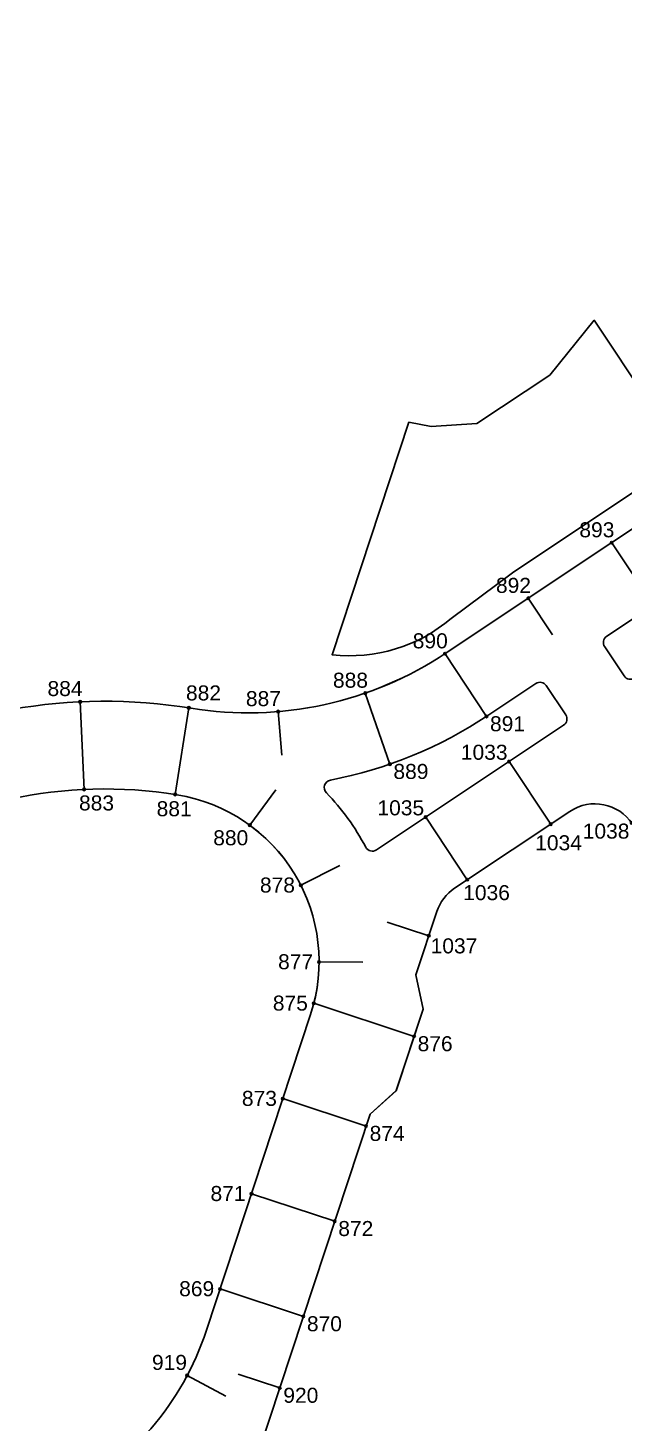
# Model space of a CAD drawing. Extents: x 154230 to 155565, y 251100 to 251882.
# Drawn here: x 154849.6 to 154968.6, y 251599.4 to 251877.9 of the extents above; entities that cross this region are included whole.
import ezdxf

# ---------------------------------------------------------------- set-up
doc = ezdxf.new("R2010")
doc.units = 0
doc.header["$LTSCALE"] = 2
doc.linetypes.add('CONTINUO', pattern=[0])
doc.layers.add('P_LOCAÇÃO MPD - 11.02.2020', color=180, linetype='CONTINUO')
doc.layers.add('Q', color=3, linetype='Continuous')
doc.styles.add('ARIAL', font='arial.ttf')
doc.styles.get("Standard").update_dxf_attribs({"font": 'arial.ttf'})

# ---------------------------------------------------------------- blocks, each defined once
blk = doc.blocks.new('SIMB_CIRCULO')
at = {"color": 0, "linetype": 'Continuous'}
blk.add_circle((0, 0), 0.5, dxfattribs=at)
at = {"color": 0}
blk.add_point((0, 0), dxfattribs=at)
for tag in ['desc:', 'cota:', 'pto:']:
    blk.add_attdef(tag, (0, 0), '', height=1)

msp = doc.modelspace()

# ---------------------------------------------------------------- linework, layer by layer
at = {"layer": 'P_LOCAÇÃO MPD - 11.02.2020'}
for p, q in [((154904.56, 251620.73), (154887.94, 251626.2)), ((154889.09, 251604.82), (154881.37, 251608.93)), ((154891.54, 251609.18), (154899.85, 251606.44))]:
    msp.add_line(p, q, dxfattribs=at)
for points in [[(154974.43, 251762.66), (154966.11, 251775.14)], [(154954.32, 251756.77), (154949.47, 251764.06)], [(154941.12, 251740.47), (154932.85, 251752.99)], [(154860, 251743.38), (154860.81, 251725.9)], [(154921.83, 251730.95), (154916.92, 251745.12)], [(154881.7, 251742.19), (154878.98, 251724.9)], [(154900.27, 251732.72), (154899.54, 251741.44)], [(154953.94, 251718.97), (154945.62, 251731.46)], [(154899.05, 251725.83), (154893.88, 251718.76)], [(154928.98, 251720.37), (154937.29, 251707.88)], [(154911.87, 251710.72), (154904.06, 251706.77)], [(154921.29, 251699.44), (154929.61, 251696.71)], [(154916.44, 251691.44), (154907.69, 251691.46)], [(154906.65, 251683.21), (154926.67, 251676.61)], [(154917.08, 251658.72), (154900.46, 251664.19)], [(154910.82, 251639.72), (154894.2, 251645.2)]]:
    msp.add_lwpolyline(points, dxfattribs=at)
at = {"layer": 'Q'}
for p, q in [((155082.47, 251834.64), (154965.12, 251756.46)), ((155082.47, 251834.64, 752.07), (154965.12, 251756.47, 752.07)), ((154964.71, 251754.39, 752.07), (154968.59, 251748.56, 752.07)), ((154964.71, 251754.38), (154968.59, 251748.56)), ((154934.75, 251706.19), (154957.76, 251721.52)), ((154934.75, 251706.19, 752.07), (154957.76, 251721.52, 752.07)), ((154927.04, 251688.91), (154931.19, 251701.52)), ((154927.04, 251688.91, 752.07), (154931.19, 251701.52, 752.07)), ((154927.04, 251688.91), (154928.46, 251682.06)), ((154927.04, 251688.91, 752.07), (154928.46, 251682.06, 752.07)), ((154928.46, 251682.06), (154923.09, 251665.77)), ((154928.46, 251682.06, 752.07), (154923.09, 251665.78, 752.07)), ((154917.87, 251661.11, 752.07), (154923.09, 251665.78, 752.07)), ((154917.87, 251661.11), (154923.09, 251665.77)), ((154890.48, 251578.02), (154917.87, 251661.11)), ((154890.48, 251578.02, 752.07), (154917.87, 251661.11, 752.07))]:
    msp.add_line(p, q, dxfattribs=at)
at = {"layer": 'Q', "linetype": 'Continuous'}
for p, q in [((154946.33, 251769.15), (154934.06, 251760.01)), ((154946.33, 251769.15, 752.07), (154934.06, 251760.01, 752.07))]:
    msp.add_line(p, q, dxfattribs=at)
at = {"layer": 'Q'}
for points in [[(154775.14, 251733.21, 0.391757), (154805.52, 251725.9), (154812.48, 251729.79, -0.169524), (154882.17, 251742.11, 0.189359), (154933.09, 251753.14), (155032.26, 251819.21), (155035.36, 251825.48), (155049.63, 251834.99), (155056.61, 251835.44), (155120.34, 251877.89)], [(154941.4, 251740.66), (154950.97, 251747.04, -0.414214), (154953.05, 251746.62), (154956.93, 251740.79, -0.414214), (154956.52, 251738.71), (154919.17, 251713.83, -0.443811), (154917.01, 251714.38, 0.069139), (154909.15, 251725.25, -0.593887), (154909.95, 251727.76, 0.099508), (154941.4, 251740.66)], [(154745.82, 251664.74, 0.625391), (154754.56, 251600.14), (154812.21, 251581.14, 0.414214), (154885.22, 251617.95), (154906, 251680.98, 0.461134), (154879.37, 251724.84, 0.189358), (154815.15, 251710.92), (154791.06, 251694.88)]]:
    msp.add_lwpolyline(points, format="xyb", dxfattribs=at)
at = {"layer": 'Q', "elevation": 752.07}
for points in [[(154775.14, 251733.21, 0.391757), (154805.52, 251725.9), (154812.48, 251729.8, -0.169524), (154882.17, 251742.11, 0.189359), (154933.09, 251753.15), (155032.26, 251819.21), (155035.36, 251825.48), (155049.63, 251834.99), (155056.61, 251835.44), (155120.34, 251877.89)], [(154941.4, 251740.66), (154950.97, 251747.04, -0.414214), (154953.05, 251746.62), (154956.93, 251740.8, -0.414214), (154956.52, 251738.72), (154919.17, 251713.83, -0.443811), (154917.01, 251714.38, 0.069139), (154909.15, 251725.25, -0.593887), (154909.95, 251727.76, 0.099508), (154941.4, 251740.66)], [(154745.82, 251664.74, 0.625391), (154754.56, 251600.14), (154812.21, 251581.14, 0.414214), (154885.22, 251617.95), (154906, 251680.99, 0.461134), (154879.37, 251724.84, 0.189358), (154815.15, 251710.92), (154791.06, 251694.88)]]:
    msp.add_lwpolyline(points, format="xyb", dxfattribs=at)
at = {"layer": 'Q', "linetype": 'Continuous'}
msp.add_lwpolyline([(154925.6, 251799.18), (154910.31, 251752.79, 0.207925), (154934.06, 251760.01), (154946.33, 251769.15), (154972.54, 251786.61), (154975.85, 251781.64), (154984.18, 251787.18), (154962.62, 251819.54), (154953.77, 251808.61)], format="xyb", dxfattribs=at)
at = {"layer": 'Q', "linetype": 'Continuous', "elevation": 752.07}
msp.add_lwpolyline([(154925.6, 251799.18), (154910.31, 251752.79, 0.207925), (154934.06, 251760.01), (154946.33, 251769.15), (154972.54, 251786.61), (154975.85, 251781.64), (154984.18, 251787.18), (154962.62, 251819.54), (154953.77, 251808.61)], format="xyb", dxfattribs=at)
at = {"layer": 'Q'}
msp.add_lwpolyline([(154953.77, 251808.61), (154939.16, 251798.94), (154930.09, 251798.34), (154925.6, 251799.18)], dxfattribs=at)
at = {"layer": 'Q', "elevation": 752.07}
msp.add_lwpolyline([(154953.77, 251808.61), (154939.16, 251798.94), (154930.09, 251798.34), (154925.6, 251799.18)], dxfattribs=at)
at = {"layer": 'Q'}
for centre, radius, start, end in [((154965.96, 251755.22, 752.07), 1.5, 123.6706, 213.669), ((154965.96, 251755.22), 1.5, 123.6704, 213.6688), ((154969.84, 251749.39, 752.07), 1.5, 213.6706, 303.6672), ((154962.75, 251714.03), 9, 33.6704, 123.6704), ((154962.75, 251714.03, 752.07), 9, 33.6706, 123.6706), ((154939.74, 251698.7), 9, 123.6704, 161.7561), ((154939.74, 251698.7, 752.07), 9, 123.6706, 161.7563)]:
    msp.add_arc(centre, radius, start, end, dxfattribs=at)

# ---------------------------------------------------------------- block references
at = {"layer": 'P_LOCAÇÃO MPD - 11.02.2020', "color": 3}
ref = msp.add_blockref('SIMB_CIRCULO', (154966.11, 251775.14, 745.43), dxfattribs=dict(at, xscale=0.5, yscale=0.5, zscale=0.5))
ref.add_attrib('PONTO', '893', (154959.66, 251776.22, 1490.82), dxfattribs={"layer": '0', "color": 180, "height": 3, "style": 'ARIAL'})
ref = msp.add_blockref('SIMB_CIRCULO', (154949.47, 251764.06, 745.33), dxfattribs=dict(at, xscale=0.5, yscale=0.5, zscale=0.5))
ref.add_attrib('PONTO', '892', (154943.01, 251765.13, 1490.72), dxfattribs={"layer": '0', "color": 180, "height": 3, "style": 'ARIAL'})
ref = msp.add_blockref('SIMB_CIRCULO', (154932.85, 251752.99, 745.23), dxfattribs=dict(at, xscale=0.5, yscale=0.5, zscale=0.5))
ref.add_attrib('PONTO', '890', (154926.4, 251754.06, 1490.06), dxfattribs={"layer": '0', "color": 180, "height": 3, "style": 'ARIAL'})
ref = msp.add_blockref('SIMB_CIRCULO', (154916.92, 251745.12, 745.13), dxfattribs=dict(at, xscale=0.5, yscale=0.5, zscale=0.5))
ref.add_attrib('PONTO', '888', (154910.47, 251746.2, 1489.86), dxfattribs={"layer": '0', "color": 180, "height": 3, "style": 'ARIAL'})
ref = msp.add_blockref('SIMB_CIRCULO', (154860, 251743.38, 744.83), dxfattribs=dict(at, xscale=0.5, yscale=0.5, zscale=0.5))
ref.add_attrib('PONTO', '884', (154853.49, 251744.53, 1489.26), dxfattribs={"layer": '0', "color": 180, "height": 3, "style": 'ARIAL'})
ref = msp.add_blockref('SIMB_CIRCULO', (154881.7, 251742.19, 744.93), dxfattribs=dict(at, xscale=0.5, yscale=0.5, zscale=0.5))
ref.add_attrib('PONTO', '882', (154881.13, 251743.66, 744.07), dxfattribs={"layer": '0', "color": 180, "height": 3, "style": 'ARIAL'})
ref = msp.add_blockref('SIMB_CIRCULO', (154899.54, 251741.44, 745.03), dxfattribs=dict(at, xscale=0.5, yscale=0.5, zscale=0.5))
ref.add_attrib('PONTO', '887', (154893.09, 251742.52, 1489.66), dxfattribs={"layer": '0', "color": 180, "height": 3, "style": 'ARIAL'})
ref = msp.add_blockref('SIMB_CIRCULO', (154941.12, 251740.47, 745.23), dxfattribs=dict(at, xscale=0.5, yscale=0.5, zscale=0.5))
ref.add_attrib('PONTO', '891', (154941.82, 251737.51, 1490.06), dxfattribs={"layer": '0', "color": 180, "height": 3, "style": 'ARIAL'})
ref = msp.add_blockref('SIMB_CIRCULO', (154945.62, 251731.46, 745.35), dxfattribs=dict(at, xscale=0.5, yscale=0.5, zscale=0.5))
ref.add_attrib('PONTO', '1033', (154936, 251731.82, 1490.74), dxfattribs={"layer": '0', "color": 180, "height": 3, "style": 'ARIAL'})
ref = msp.add_blockref('SIMB_CIRCULO', (154921.83, 251730.95, 745.13), dxfattribs=dict(at, xscale=0.5, yscale=0.5, zscale=0.5))
ref.add_attrib('PONTO', '889', (154922.54, 251727.99, 1489.86), dxfattribs={"layer": '0', "color": 180, "height": 3, "style": 'ARIAL'})
ref = msp.add_blockref('SIMB_CIRCULO', (154860.81, 251725.9, 744.83), dxfattribs=dict(at, xscale=0.5, yscale=0.5, zscale=0.5))
ref.add_attrib('PONTO', '883', (154859.78, 251721.7, 1489.26), dxfattribs={"layer": '0', "color": 180, "height": 3, "style": 'ARIAL'})
ref = msp.add_blockref('SIMB_CIRCULO', (154878.98, 251724.9, 744.93), dxfattribs=dict(at, xscale=0.5, yscale=0.5, zscale=0.5))
ref.add_attrib('PONTO', '881', (154875.27, 251720.55, 1489.46), dxfattribs={"layer": '0', "color": 180, "height": 3, "style": 'ARIAL'})
ref = msp.add_blockref('SIMB_CIRCULO', (154928.98, 251720.37, 745.45), dxfattribs=dict(at, xscale=0.5, yscale=0.5, zscale=0.5))
ref.add_attrib('PONTO', '1035', (154919.35, 251720.73, 1490.84), dxfattribs={"layer": '0', "color": 180, "height": 3, "style": 'ARIAL'})
ref = msp.add_blockref('SIMB_CIRCULO', (154893.88, 251718.76, 745.13), dxfattribs=dict(at, xscale=0.5, yscale=0.5, zscale=0.5))
ref.add_attrib('PONTO', '880', (154886.57, 251714.75, 1489.88), dxfattribs={"layer": '0', "color": 180, "height": 3, "style": 'ARIAL'})
ref = msp.add_blockref('SIMB_CIRCULO', (154953.94, 251718.97, 745.35), dxfattribs=dict(at, xscale=0.5, yscale=0.5, zscale=0.5))
ref.add_attrib('PONTO', '1034', (154950.84, 251713.75, 1490.74), dxfattribs={"layer": '0', "color": 180, "height": 3, "style": 'ARIAL'})
ref = msp.add_blockref('SIMB_CIRCULO', (154970.1, 251719.23, 745.38), dxfattribs=dict(at, xscale=0.5, yscale=0.5, zscale=0.5))
ref.add_attrib('PONTO', '1038', (154960.33, 251716.08, 1490.77), dxfattribs={"layer": '0', "color": 180, "height": 3, "style": 'ARIAL'})
ref = msp.add_blockref('SIMB_CIRCULO', (154904.06, 251706.77, 745.23), dxfattribs=dict(at, xscale=0.5, yscale=0.5, zscale=0.5))
ref.add_attrib('PONTO', '878', (154895.89, 251705.32, 1490.2), dxfattribs={"layer": '0', "color": 180, "height": 3, "style": 'ARIAL'})
ref = msp.add_blockref('SIMB_CIRCULO', (154937.29, 251707.88, 745.45), dxfattribs=dict(at, xscale=0.5, yscale=0.5, zscale=0.5))
ref.add_attrib('PONTO', '1036', (154936.47, 251703.8, 1490.84), dxfattribs={"layer": '0', "color": 180, "height": 3, "style": 'ARIAL'})
ref = msp.add_blockref('SIMB_CIRCULO', (154929.61, 251696.71, 745.51), dxfattribs=dict(at, xscale=0.5, yscale=0.5, zscale=0.5))
ref.add_attrib('PONTO', '1037', (154929.97, 251693.18, 1490.9), dxfattribs={"layer": '0', "color": 180, "height": 3, "style": 'ARIAL'})
ref = msp.add_blockref('SIMB_CIRCULO', (154907.69, 251691.46, 745.33), dxfattribs=dict(at, xscale=0.5, yscale=0.5, zscale=0.5))
ref.add_attrib('PONTO', '877', (154899.52, 251690.01, 1490.51), dxfattribs={"layer": '0', "color": 180, "height": 3, "style": 'ARIAL'})
ref = msp.add_blockref('SIMB_CIRCULO', (154906.65, 251683.21, 745.4), dxfattribs=dict(at, xscale=0.5, yscale=0.5, zscale=0.5))
ref.add_attrib('PONTO', '875', (154898.47, 251681.76, 1490.72), dxfattribs={"layer": '0', "color": 180, "height": 3, "style": 'ARIAL'})
ref = msp.add_blockref('SIMB_CIRCULO', (154926.67, 251676.61, 745.4), dxfattribs=dict(at, xscale=0.5, yscale=0.5, zscale=0.5))
ref.add_attrib('PONTO', '876', (154927.37, 251673.65, 1490.72), dxfattribs={"layer": '0', "color": 180, "height": 3, "style": 'ARIAL'})
ref = msp.add_blockref('SIMB_CIRCULO', (154900.46, 251664.19, 745.31), dxfattribs=dict(at, xscale=0.5, yscale=0.5, zscale=0.5))
ref.add_attrib('PONTO', '873', (154892.29, 251662.74, 1490.73), dxfattribs={"layer": '0', "color": 180, "height": 3, "style": 'ARIAL'})
ref = msp.add_blockref('SIMB_CIRCULO', (154917.08, 251658.72, 745.31), dxfattribs=dict(at, xscale=0.5, yscale=0.5, zscale=0.5))
ref.add_attrib('PONTO', '874', (154917.79, 251655.75, 1490.73), dxfattribs={"layer": '0', "color": 180, "height": 3, "style": 'ARIAL'})
ref = msp.add_blockref('SIMB_CIRCULO', (154894.2, 251645.2, 745.21), dxfattribs=dict(at, xscale=0.5, yscale=0.5, zscale=0.5))
ref.add_attrib('PONTO', '871', (154886.03, 251643.75, 1490.7), dxfattribs={"layer": '0', "color": 180, "height": 3, "style": 'ARIAL'})
ref = msp.add_blockref('SIMB_CIRCULO', (154910.82, 251639.72, 745.21), dxfattribs=dict(at, xscale=0.5, yscale=0.5, zscale=0.5))
ref.add_attrib('PONTO', '872', (154911.53, 251636.76, 1490.7), dxfattribs={"layer": '0', "color": 180, "height": 3, "style": 'ARIAL'})
ref = msp.add_blockref('SIMB_CIRCULO', (154887.94, 251626.2, 745.11), dxfattribs=dict(at, xscale=0.5, yscale=0.5, zscale=0.5))
ref.add_attrib('PONTO', '869', (154879.77, 251624.75, 1490.4), dxfattribs={"layer": '0', "color": 180, "height": 3, "style": 'ARIAL'})
ref = msp.add_blockref('SIMB_CIRCULO', (154904.56, 251620.73, 745.11), dxfattribs=dict(at, xscale=0.5, yscale=0.5, zscale=0.5))
ref.add_attrib('PONTO', '870', (154905.27, 251617.76, 1490.4), dxfattribs={"layer": '0', "color": 180, "height": 3, "style": 'ARIAL'})
ref = msp.add_blockref('SIMB_CIRCULO', (154881.37, 251608.93, 745), dxfattribs=dict(at, xscale=0.5, yscale=0.5, zscale=0.5))
ref.add_attrib('PONTO', '919', (154874.34, 251610.04, 1489.33), dxfattribs={"layer": '0', "color": 180, "height": 3, "style": 'ARIAL'})
ref = msp.add_blockref('SIMB_CIRCULO', (154899.85, 251606.44, 745.08), dxfattribs=dict(at, xscale=0.5, yscale=0.5, zscale=0.5))
ref.add_attrib('PONTO', '920', (154900.56, 251603.48, 1490.37), dxfattribs={"layer": '0', "color": 180, "height": 3, "style": 'ARIAL'})

doc.saveas('drawing.dxf')
